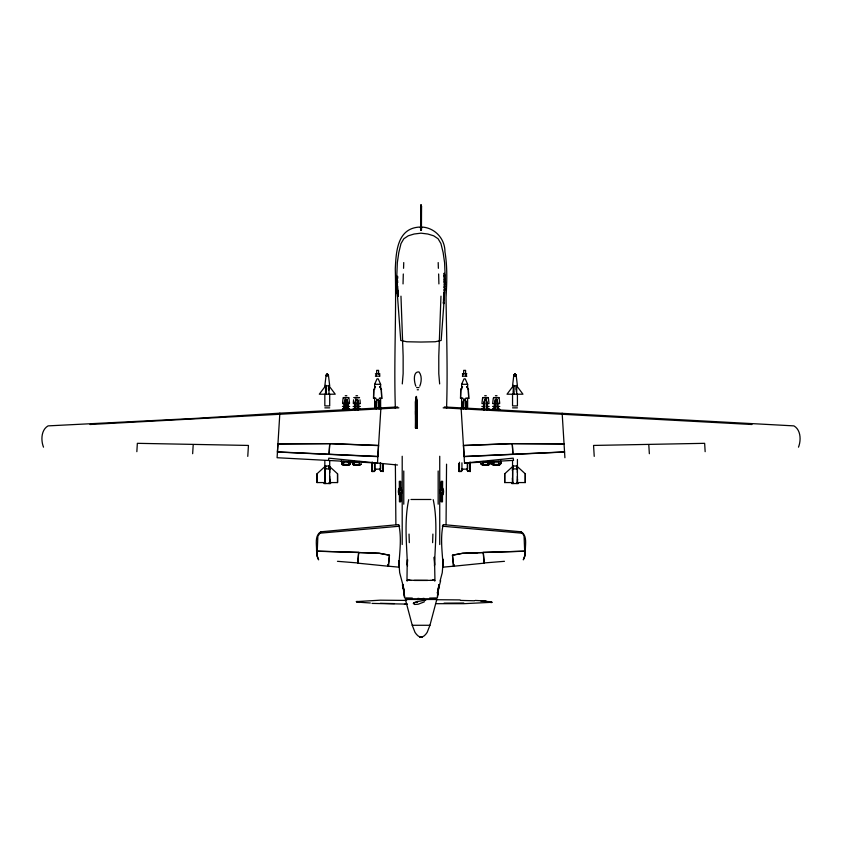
<?xml version="1.0" encoding="UTF-8"?>
<svg xmlns="http://www.w3.org/2000/svg" width="842" height="842" viewBox="0 0 842 842"><rect width="100%" height="100%" fill="white"/><g stroke="black" fill="none" stroke-linecap="round" stroke-linejoin="round"><path stroke-width="1.26" d="M341.589 461.027L341.978 464.531L341.42 461.027L341.978 464.531L343.41 464.542L343.715 461.469M352.335 461.027L352.724 464.531L352.177 461.027L352.724 464.531L354.156 464.542L354.461 461.469M376.848 400.055L376.648 408.654C373.795 396.361 381.615 396.414 378.868 408.675M420.747 230.119L420.937 205.522L421.537 206.322L421.442 230.119M463.479 408.654L463.689 400.055M493.907 461.469L493.601 464.542L492.17 464.531L491.623 461.027M420.632 230.119L420.674 207.627M347.188 409.98C350.304 396.235 341.915 395.772 344.883 409.98M357.934 409.98C360.818 395.961 352.714 395.95 355.629 409.98M409.738 580.275L430.767 580.38M463.395 402.139C464.573 393.077 467.847 406.802 465.7 408.675M484.329 402.139C486.002 392.488 488.644 408.77 486.634 409.98M497.38 402.139C495.843 392.488 493.054 408.633 495.075 409.98M434.493 557.425L434.956 580.833L433.798 579.643M345.252 406.444L342.473 406.444M348.514 461.469L348.82 464.542L348.346 461.469M359.26 461.469L359.566 464.542L359.092 461.469M441.661 496.159L441.65 501.064M441.703 486.992L441.755 482.087M441.966 496.159L441.945 501.064M442.018 486.992L442.071 482.087M487.96 461.469L488.265 464.542L487.792 461.469M498.706 461.469L499.011 464.542L498.538 461.469M498.201 410.475L498.369 408.054L498.348 410.475M373.911 389.814L373.532 398.382L373.659 389.751L375.5 386.541M460.658 389.751L462.5 386.541L460.658 389.751L460.532 398.382L462.816 398.382M460.911 389.814L460.532 398.382L462.889 398.192M484.203 406.444L481.845 406.444M396.814 283.975L396.824 283.217L397.561 285.112L396.835 284.017M397.645 277.955L397.319 279.365L397.35 277.955M397.245 277.102L397.35 277.765M397.645 277.765L397.677 276.344L396.971 276.344L397.519 278.281M415.811 400.129L416.158 398.845L415.495 428.115L415.317 402.055L416.306 396.456L416.369 428.104M403.034 283.922L403.297 273.987M317.329 551.257L317.202 555.688L318.613 559.846L316.781 555.688L316.634 551.247L358.671 552.299L357.934 562.961L337.463 561.319M403.56 268.314L403.739 262.567M432.62 542.648L432.893 534.081M320.834 531.797C314.287 535.722 316.834 544.763 316.56 551.11L317.266 551.11L317.866 536.207L320.834 531.797L398.761 524.598C401.887 538.28 399.508 553.162 398.761 567.15L388.53 566.203L388.236 564.656M415.548 411.128L415.548 414.527M440.966 296.163L438.787 356.177L438.787 373.68L439.65 383.92M324.591 471.93L324.854 466.626L325.591 466.689L324.938 467.952L324.854 482.571L317.002 482.571L317.002 473.793L325.549 465.994L324.812 467.289L325.465 467.373L325.549 465.994L324.896 467.289L325.665 468.068L324.98 468.615M325.759 390.898L325.896 394.203L326.065 389.804A22.039 15.588 90 0 0 325.896 385.394L319.297 394.203L335.253 394.203L328.654 385.394M443.397 301.478C443.913 301.657 443.302 301.268 443.523 301.478M443.492 299.184L443.439 300.468L444.06 300.468L443.787 299.184M443.797 299.015L443.523 298.426M443.555 299.015L443.608 297.763L443.818 298.426M513.483 390.898L513.609 394.203L513.778 389.804A20.04 14.177 -90 0 0 513.609 385.394L507.01 394.203L522.966 394.203L516.367 385.394M443.513 302.836L443.534 302.236L443.934 303.52L443.324 303.52L443.376 302.236L443.639 302.836M443.639 299.784L443.66 299.184M443.671 299.015L443.65 298.426M443.766 299.784L444.176 297.752L443.829 299.036M317.002 482.571L317.002 473.793M326.959 375.627L327.275 374.164A1.747 1.747 0 0 1 328.485 375.627L329.706 385.857L324.833 385.857L326.054 375.627A1.747 1.747 0 0 1 327.275 374.164A1.747 1.684 -90 0 1 328.454 375.627L326.054 375.627M328.875 468.068L328.99 465.994L337.547 473.793L337.547 482.571L329.685 482.571L329.832 479.151M513.262 483.54L513.262 482.571L504.716 482.571L504.716 473.793L513.262 465.994L513.346 467.373M514.673 375.627L514.988 374.164A1.747 1.747 0 0 1 516.209 375.627L517.42 385.857L512.546 385.857L513.767 375.627A1.747 1.684 -90 0 1 514.988 374.164A1.747 1.684 -90 0 1 516.167 375.627M517.556 469.278L516.714 465.994L525.261 473.793L525.261 482.571L517.398 482.571L517.546 479.151M434.451 566.056C435.23 544.048 437.798 521.345 433.23 499.653M512.357 470.604L512.578 466.626L513.178 467.373M353.145 406.444L355.998 406.444M492.591 406.444L495.97 406.444M329.832 469.278L329.685 466.626L329.685 482.571M453.406 566.203L452.48 555.141L462.742 553.236L525.376 551.11C525.092 544.763 527.65 535.722 521.103 531.797L443.176 524.598C440.05 538.28 442.429 553.162 443.176 567.15L453.406 566.203L453.701 564.656M517.398 472.646L517.398 466.626L516.788 467.373L516.756 466.689L517.398 466.626L517.398 482.571M344.894 400.055L345.273 399.476M355.724 400.055L356.25 399.308L355.64 400.055M376.574 400.055L376.953 399.476M443.692 296.11L443.776 294.658M444.281 285.417L444.134 288.132M463.489 400.055L464.016 399.308L463.405 400.055M484.424 400.055L484.95 399.308L484.339 400.055M495.085 400.055L495.38 399.476M443.608 296.521L443.692 295.058M443.787 296.521L443.976 295.668L443.923 296.521M444.113 296.521L444.365 294.658L443.566 297.373L444.239 296.689M513.22 466.689L513.262 465.994L512.578 468.92L517.398 468.92L516.714 465.994L517.356 467.289L516.63 467.373M136.846 451.67L137.351 443.324L248.443 445.439L247.769 456.375M192.65 453.701L193.207 444.692M397.687 406.96L279.849 413.169L277.092 457.722L377.49 463.079L397.508 464.995M337.547 473.793L337.547 482.571M380.889 408.128L377.49 463.079L328.822 458.153L328.464 460.374M525.261 473.793L525.261 482.571M444.113 275.113L444.302 285.07L444.871 283.786M408.128 579.643L406.97 580.833L407.254 559.898M443.313 559.298L442.25 572.718L440.05 581.033M446.05 524.587L446.555 464.174M402.287 383.92L403.139 373.68L403.139 356.177L400.971 296.163M407.233 564.803L407.665 559.804M342.568 402.834L343.083 398.308M345.178 400.055L344.967 409.959L344.988 402.139L344.315 402.139M353.314 402.834L353.587 399.803M355.924 400.055L355.713 409.959L355.734 402.139L355.061 402.139L355.061 409.98M482.013 402.834L482.529 398.308M484.613 400.055L484.403 409.959L484.413 402.139L483.761 402.139M492.759 402.834L493.275 398.308M495.359 400.055L495.149 409.959L495.159 402.139L494.507 402.139L494.591 409.98M444.134 273.334L444.323 274.587M437.482 595.526L438.819 584.832L437.398 597.904L429.609 598.073M398.108 296.468L397.666 295.068M444.271 280.218L444.787 279.249L444.555 281.281M444.418 274.303L444.134 273.324M443.892 292.521L444.408 291.553C444.787 293.9 444.102 291.448 443.871 292.816M371.996 462.437L371.996 471.509L374.248 471.509L375.364 469.141M458.995 463.732L458.995 471.509L461.248 471.509L462.363 469.141M437.377 596.694L439.324 584.643L437.282 593.084M453.701 566.224L452.48 555.236L462.7 553.31L483.276 552.531L484.329 563.14L453.701 566.224L453.954 564.656M436.398 603.682L463.91 603.682L491.844 602.293A3.379 1.568 90 0 1 491.36 601.904L492.054 602.335L491.002 602.683M381.605 389.751L379.753 386.541L381.342 389.814L381.721 398.382L381.342 389.814M420.937 204.785L420.779 206.9M468.605 389.751L466.752 386.541L468.341 389.814L468.72 398.382L468.341 389.814M504.463 561.319L484.003 562.961L484.245 561.646M388.53 566.203L389.457 555.141L379.195 553.236L317.266 551.11M388.236 566.224L389.446 555.236L379.237 553.31L358.65 552.531L357.608 563.14L388.236 566.224L387.973 564.656M357.113 601.356L356.471 601.704A3.379 2.116 -90 0 0 357.124 602.093L370.333 602.998M325.549 465.994L324.854 468.92L329.685 468.92L328.99 465.994L328.99 467.942M486.255 406.476L489.107 406.444M437.451 592.863L437.977 590.852M438.25 589.842L440.65 580.706M406.739 599.472L405.402 599.472L412.243 625.28L415.032 632.416C419.158 638.625 423.031 638.625 427.157 632.416L429.946 625.28L436.788 599.472L406.339 599.472M400.539 487.539L399.887 489.991L398.897 489.107L399.497 491.57L398.887 494.096L399.897 493.149L400.56 495.612L400.539 492.549L401.592 491.57L400.539 490.591L400.539 487.539M417 403.992L416.969 405.897M397.182 278.681L396.919 279.344L397.203 277.934M420.695 205.932L421.389 206.322L421.326 230.119M397.677 295.795C397.066 297.268 397.571 293.626 398.108 296.479M374.627 389.436L374.627 384.31L377.016 378.858L378.226 378.858L380.637 384.31L380.637 389.436M461.627 389.436L461.627 384.31L464.016 378.858L465.226 378.858L467.636 384.31L467.636 388.151M415.506 428.115L417.222 428.115L417.295 402.055L416.506 398.876M419.779 386.204C421.558 381.815 422.095 375.774 418.99 371.901C412.664 371.29 414.127 382.268 415.864 386.204M798.49 447.165C801.184 440.44 800.963 429.873 793.911 425.884L444.313 406.96M343.547 461.469L343.41 464.542M354.293 461.469L354.156 464.542M374.248 471.509L375.679 469.141M461.248 471.509L462.679 469.141M483.161 461.469L482.855 464.542L481.424 464.531L480.866 463.616L481.424 464.531M493.738 461.469L493.601 464.542M350.472 461.027L349.925 464.531L350.64 461.027M490.086 463.616L489.918 461.027L489.37 464.531L490.086 463.616L490.086 461.027L490.086 463.616L489.539 464.531L488.097 464.542M500.285 464.531L500.832 461.027L500.832 463.616L500.285 464.531L498.843 464.542M360.839 464.531C361.934 462.174 360.681 465.794 359.397 464.542M342.399 409.044L344.031 408.054L342.547 409.044M353.145 409.044L354.777 408.054L353.293 409.044M481.992 409.044L483.476 408.054L481.782 409.38M494.222 408.054L492.528 409.38M408.707 499.653C404.139 521.345 406.697 544.048 407.475 566.056M374.637 471.088L371.996 471.509L372.122 462.279M461.637 471.088L458.995 471.509L459.122 463.532M420.347 598.904L424.021 598.346M325.465 467.373L324.738 468.615M414.485 602.683L417.864 601.388L416.758 601.904A3.379 3.379 -90 0 1 415.716 602.293C414.843 602.24 412.243 603.272 413.843 603.977M422.274 636.868L419.905 636.868L422.221 636.868L421.6 637.215M325.012 469.278L325.696 468.752M512.378 478.014L512.578 482.571L512.725 469.278L513.42 468.752M376.974 373.785L376.142 374.353L376.174 375.89M494.075 408.054L492.738 409.044M417.053 404.686L415.78 404.813M356.398 601.609L380.258 600.178L406.602 600.43M424.284 601.883L418.148 604.24L414.58 604.472M463.7 373.785L462.595 374.353L462.605 375.89M424.473 600.767L425.799 600.083L416.853 601.725M432.346 580.285L434.219 579.517L434.598 580.812M416.885 601.809L417.916 601.556M486.95 397.656L486.013 397.834M516.556 468.752L517.241 469.278L516.588 468.068L517.314 467.952M345.241 395.719L346.82 395.719M355.987 395.719L357.566 395.719M484.687 395.719L486.266 395.719M495.433 395.719L497.012 395.719M319.381 533.239L399.624 526.208M464.51 463.079L513.178 458.153L513.536 460.374L464.51 463.079L461.111 408.128M432.051 580.317L432.62 580.233M356.419 601.525L359.271 602.483M430.683 580.422L432.199 580.275M398.855 407.844L90.01 424.505M407.191 604.103L372.006 603.419M404.444 604.261L407.054 604.103M279.849 413.169L194.849 418.421L48.089 425.884C41.037 429.873 40.816 440.44 43.51 447.165M436.124 599.714L460.048 599.914M464.1 456.427L564.55 451.912M564.572 452.028L464.216 456.627L463.5 445.607L512.273 443.629L564.045 443.839M463.416 445.397L512.273 443.629L564.087 443.945M474.688 552.836L477.235 552.752M594.231 456.375L593.557 445.439L704.649 443.324L705.154 451.67M524.598 551.257L524.734 555.688L523.314 559.846L525.145 555.688L525.303 551.247L483.266 552.299L484.003 562.961M444.365 284.217L445.113 284.207L444.713 280.133M348.651 464.542L350.093 464.531M444.071 603.146L463.795 603.009M415.78 428.115L417.232 428.115M427.62 580.454L414.317 580.454M277.955 443.839L329.727 443.629L378.584 445.397M420.547 206.743L421.537 206.743M420.663 206.9L421.41 206.9M420.453 228.898L421.621 228.898M444.429 274.755L444.439 275.355M444.176 275.355L444.692 274.755L444.723 276.029L444.134 276.029M444.25 279.249L444.534 279.923M444.544 280.681L444.45 281.281M397.171 280.733L397.277 281.681M444.292 281.281L444.839 281.965L444.25 281.965M444.313 282.354L444.871 283.617M397.256 290.953L397.245 293.037M443.808 292.984L443.734 294.268L444.387 294.268L444.46 292.984L443.829 293.584M375.385 373.785L379.868 373.785M462.384 373.785L466.868 373.785M516.209 375.627L513.767 375.627A1.747 1.747 0 0 1 514.988 374.164A1.747 1.516 -90 0 1 516.041 375.627M466.089 375.89L466.089 374.353L465.279 373.785M375.385 376.174L379.868 376.174M462.384 376.174L466.868 376.174M374.627 384.31L380.637 384.31M461.627 384.31L467.636 384.31M416.622 387.573L419.021 387.573M417.222 389.772L418.421 389.772M343.399 397.55L348.672 397.55M354.145 397.55L359.418 397.55M482.845 397.55L488.118 397.55M493.591 397.55L498.864 397.55M343.273 397.666L348.798 397.666M354.019 397.666L359.545 397.666M482.719 397.666L488.244 397.666M493.465 397.666L498.99 397.666M375.89 398.192L373.532 398.382L375.816 398.382M379.363 398.192L381.721 398.382L379.437 398.382M465.552 398.192L468.72 398.382L466.436 398.382M346.872 399.476L347.178 400.055M357.545 399.476L357.924 400.055M465.31 399.476L465.689 400.055M486.318 399.476L486.623 400.055M378.774 400.055L378.247 399.308L378.858 400.055M357.639 400.055L357.829 402.139L358.492 402.139L358.492 409.98M376.648 402.139L375.995 402.139L375.995 408.675M342.536 403.623L345.515 403.623M346.504 403.623L349.535 403.623M353.282 403.623L356.029 403.623M357.25 403.623L360.281 403.623M481.982 403.623L484.255 403.623M486.223 403.623L488.981 403.623M492.728 403.623L495.759 403.623M496.969 403.623L499.727 403.623M346.294 406.444L349.662 406.444M357.04 406.444L360.344 406.444M497.012 406.444L499.78 406.444M376.953 407.36L374.627 407.36L374.627 398.392M379.132 407.36L380.637 407.36L380.637 398.392M463.847 407.36L461.627 407.36L461.627 398.392M465.931 407.36L467.636 407.36L467.636 398.392M324.833 407.854L329.706 407.854M512.546 407.854L517.42 407.854M348.041 408.054L349.662 409.044L348.178 408.054M360.408 409.044L358.787 408.054M488.97 409.044L487.486 408.054M499.916 409.38L498.232 408.054M344.315 462.1L347.746 462.1M355.061 462.1L358.492 462.1M483.761 462.1L487.192 462.1M494.507 462.1L497.938 462.1M491.612 463.616L492.17 464.531M500.664 463.616L500.664 461.027L500.832 463.616M483.182 463.931L482.992 461.469M343.904 464.468L348.167 464.468M354.65 464.468L358.913 464.468M483.35 464.468L487.602 464.468M494.096 464.468L498.359 464.468M342.715 464.9L349.346 464.9M353.461 464.9L360.102 464.9M482.161 464.9L488.802 464.9M492.907 464.9L499.548 464.9M343.052 465.005L349.009 465.005M353.798 465.005L359.755 465.005M482.498 465.005L488.455 465.005M493.244 465.005L499.201 465.005M461.627 469.141L467.31 469.141L467.31 462.816M379.574 469.141L380.626 471.088L383.268 471.509L383.268 463.732M466.573 469.141L467.626 471.088L470.268 471.509L470.268 462.437M380.626 471.088L383.268 471.509L383.131 463.532M467.626 471.088L470.268 471.509L470.131 462.279M323.854 483.54L330.685 483.54M511.578 483.54L518.398 483.54M410.97 499.485L430.957 499.485M405.602 598.904L436.588 598.904M412.243 625.28L429.946 625.28M420.116 637.036L422.221 636.868L420.011 636.868M417.906 598.346L421.579 598.904M394.466 603.609L380.373 603.304M460.448 600.409L474.53 600.767M480.75 600.977L491.296 601.809M412.317 598.073L404.528 597.904L403.118 584.832L404.602 596.715M277.45 451.912L377.9 456.427M475.162 600.441L486.108 600.977M751.99 424.505L443.145 407.844M411.254 580.422L409.307 580.233M442.313 526.208L522.545 533.239L524.071 536.207L524.671 551.11M324.854 483.54L324.854 466.626L325.507 466.689M325.633 467.373L324.854 466.626M345.504 397.834L344.315 397.55M413.485 603.009L414.148 603.146M407.339 580.812L407.707 579.517L409.591 580.285M355.166 397.487L355.777 397.677L355.061 397.55M378.553 373.785L379.658 374.353L379.658 375.89M487.623 408.054L489.107 409.044M328.843 468.752L329.527 469.278M517.514 468.615L516.672 466.689M516.588 468.068L517.283 468.615M521.103 531.797L522.545 533.239M513.936 375.627A1.747 1.516 -90 0 1 514.988 374.164L515.304 375.627M326.096 375.627A1.747 1.684 -90 0 1 327.275 374.164L327.317 374.216A1.747 1.516 -90 0 1 328.327 375.627M326.212 375.627A1.747 1.516 -90 0 1 327.275 374.164L327.591 375.627M466.9 469.141L468.005 471.509M379.9 469.141L381.005 471.509M416.443 396.466L417 401.887M402.781 584.464L399.676 572.718L398.719 560.562M402.36 584.832L403.686 589.842M416.443 398.919L416.969 428.115M403.771 589.463L402.613 584.643L404.549 596.694M357.692 561.646L357.934 562.961M499.169 398.308L499.685 402.834M488.423 398.308L488.939 402.834M348.977 398.308L349.493 402.834M444.323 276.029L444.66 279.565M497.085 400.055L497.38 409.98M486.339 400.055L486.55 409.959L486.529 402.139L487.192 402.139L487.192 409.98M378.574 400.055L378.784 408.654L378.763 402.139L379.426 402.139L379.426 408.675M359.966 399.803L360.239 402.834M346.893 400.055L347.104 409.959L347.083 402.139L347.746 402.139L347.662 409.98M465.405 400.055L465.615 408.654L465.594 402.139L466.257 402.139L466.257 408.675M434.04 557.299L434.693 564.803M395.887 524.587L395.372 464.174M504.716 473.793L504.716 482.571M648.793 444.692L649.35 453.701M562.151 413.169L564.908 457.722M516.714 465.994L516.756 466.689M397.761 294.216L397.803 294.879L397.613 294.216M328.99 465.994L329.117 468.068M512.725 469.278L512.578 466.626L512.578 483.54M324.612 476.877L324.854 482.571M409.033 534.081L409.307 542.648M438.187 262.567L438.377 268.314M438.64 273.987L438.903 283.922M343.883 408.054L343.915 410.475M400.171 482.087L400.224 486.992M400.266 496.159L400.287 501.064M399.866 482.087L399.918 486.992M399.961 496.159L399.982 501.064M497.296 409.959L497.296 402.139L497.938 402.139L497.854 409.98M357.85 402.139L357.85 409.959M517.42 394.203L517.42 405.907L512.546 405.907L512.546 394.203M517.42 459.458L517.42 465.994L512.546 465.994L512.546 460.763M517.398 476.362L517.398 483.54M516.714 385.857L516.714 394.203M516.714 482.571L516.714 483.54M516.367 386.657L516.367 391.688M515.851 375.627A1.747 1.231 -90 0 0 514.988 374.164L514.988 375.627M513.609 394.203L513.609 385.394A22.039 15.588 -90 0 0 513.462 387.225M513.262 385.857L513.262 394.203M491.781 461.027L491.781 463.616M483.845 402.139L483.761 409.98M469.804 462.279L469.804 471.088M467.636 462.816L467.636 469.141M466.173 402.139L466.173 408.675M465.584 373.774L465.584 370.364L463.668 370.364L463.668 373.774M463.395 408.675L463.479 402.139L462.826 402.139L462.826 408.675M462.911 402.139L462.911 408.675M461.942 462.816L461.942 469.141M459.448 462.279L459.448 471.088M446.555 408.381C447.818 371.385 446.502 334.411 446.028 297.415C446.892 282.238 447.523 266.903 444.944 251.842C445.071 237.139 432.209 225.298 417.632 227.235C396.95 229.655 396.087 252.768 395.287 268.808C396.445 315.318 393.772 361.86 395.372 408.381M439.735 456.259L439.735 544.532M438.166 470.983L438.166 504.2M421.116 204.785L421.042 230.119M415.98 397.75L415.98 401.402M403.771 470.983L403.771 504.2M402.202 456.259L402.202 544.532M382.805 463.532L382.805 471.088M380.637 462.816L380.637 469.141M380.31 462.816L380.31 469.141L374.943 469.141L374.943 462.816M379.342 402.139L379.342 408.675M378.584 373.774L378.584 370.364L376.669 370.364L376.669 373.774M376.079 402.139L376.079 408.675M374.627 462.816L374.627 469.141M372.448 462.279L372.448 471.088M358.408 402.139L358.408 409.98M344.399 402.139L344.315 409.98M329.706 394.203L329.706 405.907L324.833 405.907L324.833 394.203M329.706 460.763L329.706 465.994L324.833 465.994L324.833 460.763M329.685 466.626L329.685 472.646M329.685 476.362L329.685 483.54M328.99 385.857L328.99 394.203M328.99 482.571L328.99 483.54M328.654 387.92L328.654 390.435M326.412 375.627A1.747 1.231 -90 0 1 327.275 374.164L327.275 375.627M325.896 394.203L325.896 385.394A20.04 14.177 -90 0 0 325.738 387.225M325.549 385.857L325.549 394.203M325.549 482.571L325.549 483.54M326.664 375.627A1.747 0.874 -90 0 1 327.275 374.164A1.747 0.874 -90 0 1 327.885 375.627M327.275 374.164A1.747 1.231 -90 0 1 328.138 375.627M328.475 389.804A20.04 14.177 90 0 1 328.475 387.594M514.378 375.627A1.747 0.874 -90 0 1 514.988 374.164A1.747 0.874 -90 0 1 515.599 375.627M514.125 375.627A1.747 1.231 -90 0 1 514.988 374.164M516.188 389.804A22.039 15.588 -90 0 1 516.241 386.857M441.134 495.738L441.113 501.832L442.482 501.832L442.503 495.738L443.45 492.77A4.61 2.663 -89.4 0 0 443.471 490.37L442.566 487.402L442.629 481.319L441.197 481.319L441.145 487.402L440.24 490.37A5.294 1.8 -90 0 0 440.24 492.77L441.134 495.738M441.397 496.054L441.376 501.064L442.218 501.064L442.239 496.054L441.397 496.054M441.387 493.949L441.366 495.612L442.029 493.149L443.039 494.096L442.429 491.57L443.029 489.107L442.039 489.991L441.387 487.539L441.387 490.591L440.334 491.57L441.387 492.549L441.387 493.949M441.482 482.087L441.429 487.086L442.292 487.086L442.345 482.087L441.482 482.087M396.877 280.733L396.95 282.807L396.887 280.733M396.887 279.786L397.592 280.544L396.908 279.786M397.466 280.733L397.55 282.807L397.466 280.733M396.508 282.575L400.75 340.452L406.707 341.757L420.968 342.041L435.219 341.757L441.176 340.452L445.429 282.575L444.587 262.588L443.134 252.558L440.924 243.548L438.093 238.749L433.693 235.813L427.862 234.023L420.968 233.171L414.075 234.023L408.244 235.813L403.834 238.749L401.002 243.548L398.803 252.558L397.34 262.588L396.508 282.575M444.408 289.48L444.492 290.09L444.671 288.459L444.408 289.48M444.576 290.501C444.355 292.174 443.471 288.143 444.576 290.501M444.776 286.427L444.208 287.111L444.776 286.427M277.913 443.945L277.428 452.028L377.784 456.627L378.5 445.607L329.727 443.629L277.913 443.945M329.727 443.629L329.085 454.017L329.727 443.629M397.624 288.553L397.487 289.637L397.624 288.553M398.645 489.255L398.455 490.37A4.61 2.663 89.4 0 0 398.477 492.77L399.424 495.738L399.445 501.832L400.813 501.832L400.792 495.738L401.697 492.77A5.294 1.8 -90 0 0 401.697 490.37L400.781 487.402L400.729 481.319L399.308 481.319L399.371 487.402L398.645 489.255M420.453 227.382C420.863 230.182 422.568 225.793 420.453 227.382M421.663 227.656L421.042 228.382L420.411 227.656L421.042 226.94L421.663 227.656M396.982 285.301L396.908 286.238L397.487 285.249L396.94 284.428L396.982 285.301M400.529 496.054L399.697 496.054L399.718 501.064L400.55 501.064L400.529 496.054M400.066 486.929L399.582 482.087L400.455 482.087L400.066 486.929M512.946 454.017L512.273 443.629L512.904 454.027M397.656 286.606L396.94 286.606L396.961 287.364L397.74 288.027L397.656 286.606M397.413 288.027L397.256 287.364L397.413 288.027M397.866 290.016L397.098 290.016L397.119 290.774L397.908 290.774L397.866 290.016M397.561 290.953L397.477 291.911L397.561 290.953M397.919 290.953L398.024 293.037L397.919 290.953M398.045 293.458L397.266 293.458L397.287 294.216L398.14 294.879L398.055 293.458M497.064 399.476L497.369 400.055L497.064 399.476"/></g></svg>
